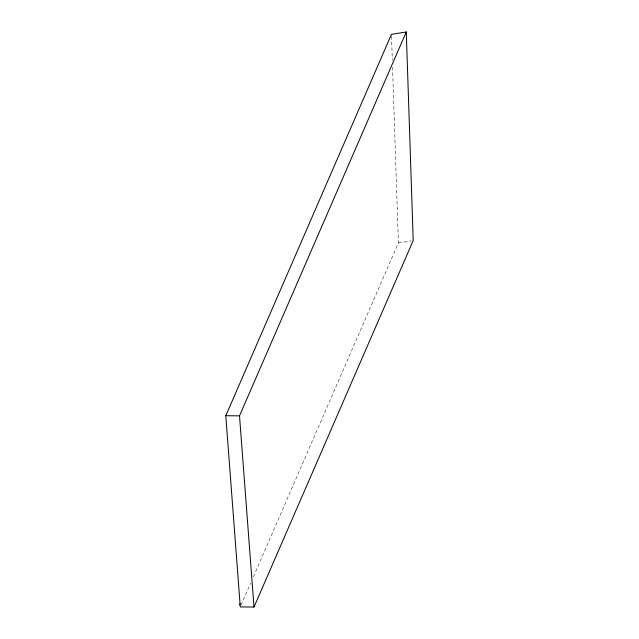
<?xml version="1.0" encoding="UTF-8"?>
<svg xmlns="http://www.w3.org/2000/svg" width="639" height="639" viewBox="0 0 639 639"><rect width="100%" height="100%" fill="white"/><g stroke="black" fill="none" stroke-linecap="round" stroke-linejoin="round"><path stroke-width="0.48" stroke-dasharray="3.19 2.4" d="M241.087 605.085L250.616 583.135M253.395 576.737L398.393 242.948L392.514 66.144M398.393 242.948L411.356 240.839M391.523 36.343L392.314 60.178"/><path stroke-width="0.96" d="M225.791 415.725L391.451 34.354L406.276 31.95L413.209 240.544L254.002 607.05L240.288 606.914L225.791 415.725L239.505 415.861L406.276 31.95M239.561 604.901L240.048 603.775M239.505 415.861L254.002 607.05"/></g></svg>
